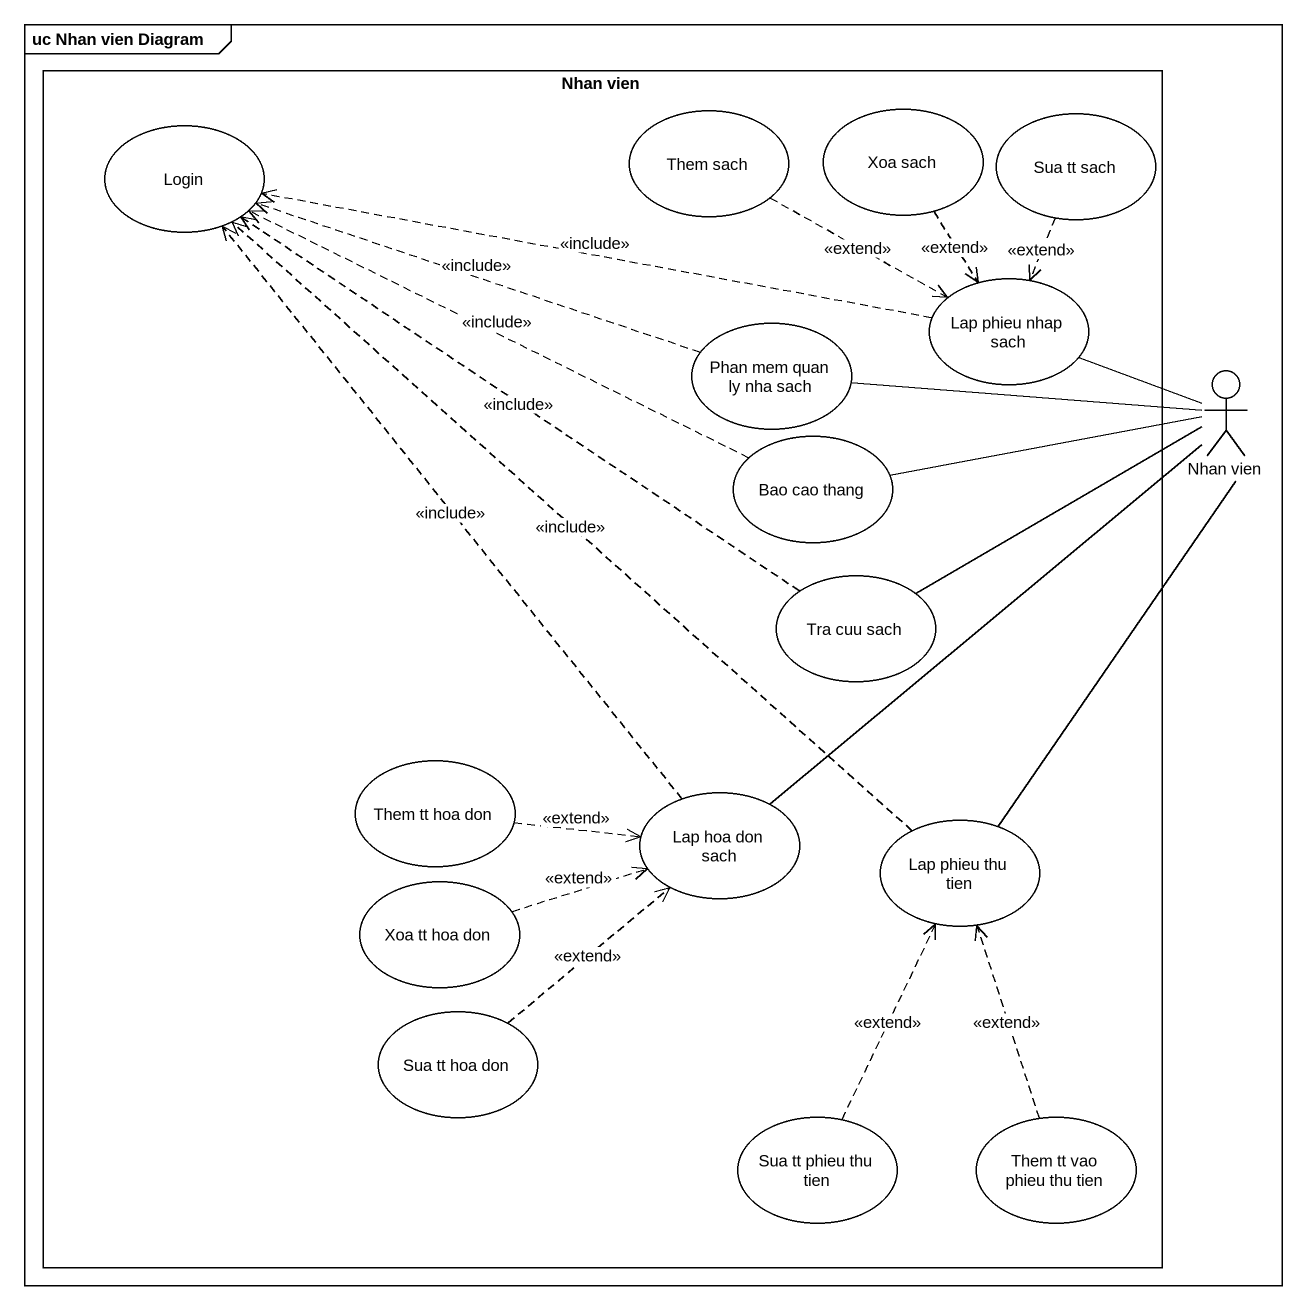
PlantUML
@startuml
mainframe uc Nhan vien Diagram
rectangle "Nhan vien" as Nhan_vien {
  usecase Login
  usecase "Them sach" as Them_sach
  usecase "Xoa sach" as Xoa_sach
  usecase "Sua tt sach" as Sua_tt_sach
  usecase "Lap phieu nhap sach" as Lap_phieu_nhap_sach
  usecase "Phan mem quan ly nha sach" as Phan_mem_quan_ly_nha_sach
  usecase "Bao cao thang" as Bao_cao_thang
  usecase "Tra cuu sach" as Tra_cuu_sach
  usecase "Them tt hoa don" as Them_tt_hoa_don
  usecase "Lap hoa don sach" as Lap_hoa_don_sach
  usecase "Lap phieu thu tien" as Lap_phieu_thu_tien
  usecase "Xoa tt hoa don" as Xoa_tt_hoa_don
  usecase "Sua tt hoa don" as Sua_tt_hoa_don
  usecase "Sua tt phieu thu tien" as Sua_tt_phieu_thu_tien
  usecase "Them tt vao phieu thu tien" as Them_tt_vao_phieu_thu_tien
}
actor "Nhan vien" as Nhan_vien_2
Them_sach .right.> Lap_phieu_nhap_sach : <<extend>>
Xoa_sach ..> Lap_phieu_nhap_sach : <<extend>>
Sua_tt_sach ..> Lap_phieu_nhap_sach : <<extend>>
Lap_phieu_nhap_sach .left.> Login : <<include>>
Phan_mem_quan_ly_nha_sach .left.> Login : <<include>>
Nhan_vien_2 -left- Lap_phieu_nhap_sach
Nhan_vien_2 -left- Phan_mem_quan_ly_nha_sach
Nhan_vien_2 -left- Bao_cao_thang
Nhan_vien_2 -left- Tra_cuu_sach
Nhan_vien_2 -- Lap_hoa_don_sach
Nhan_vien_2 -- Lap_phieu_thu_tien
Bao_cao_thang .left.> Login : <<include>>
Tra_cuu_sach .up.> Login : <<include>>
Them_tt_hoa_don .right.> Lap_hoa_don_sach : <<extend>>
Lap_hoa_don_sach .up.> Login : <<include>>
Lap_phieu_thu_tien .up.> Login : <<include>>
Xoa_tt_hoa_don .right.> Lap_hoa_don_sach : <<extend>>
Sua_tt_hoa_don .up.> Lap_hoa_don_sach : <<extend>>
Sua_tt_phieu_thu_tien .up.> Lap_phieu_thu_tien : <<extend>>
Them_tt_vao_phieu_thu_tien .up.> Lap_phieu_thu_tien : <<extend>>
@enduml
